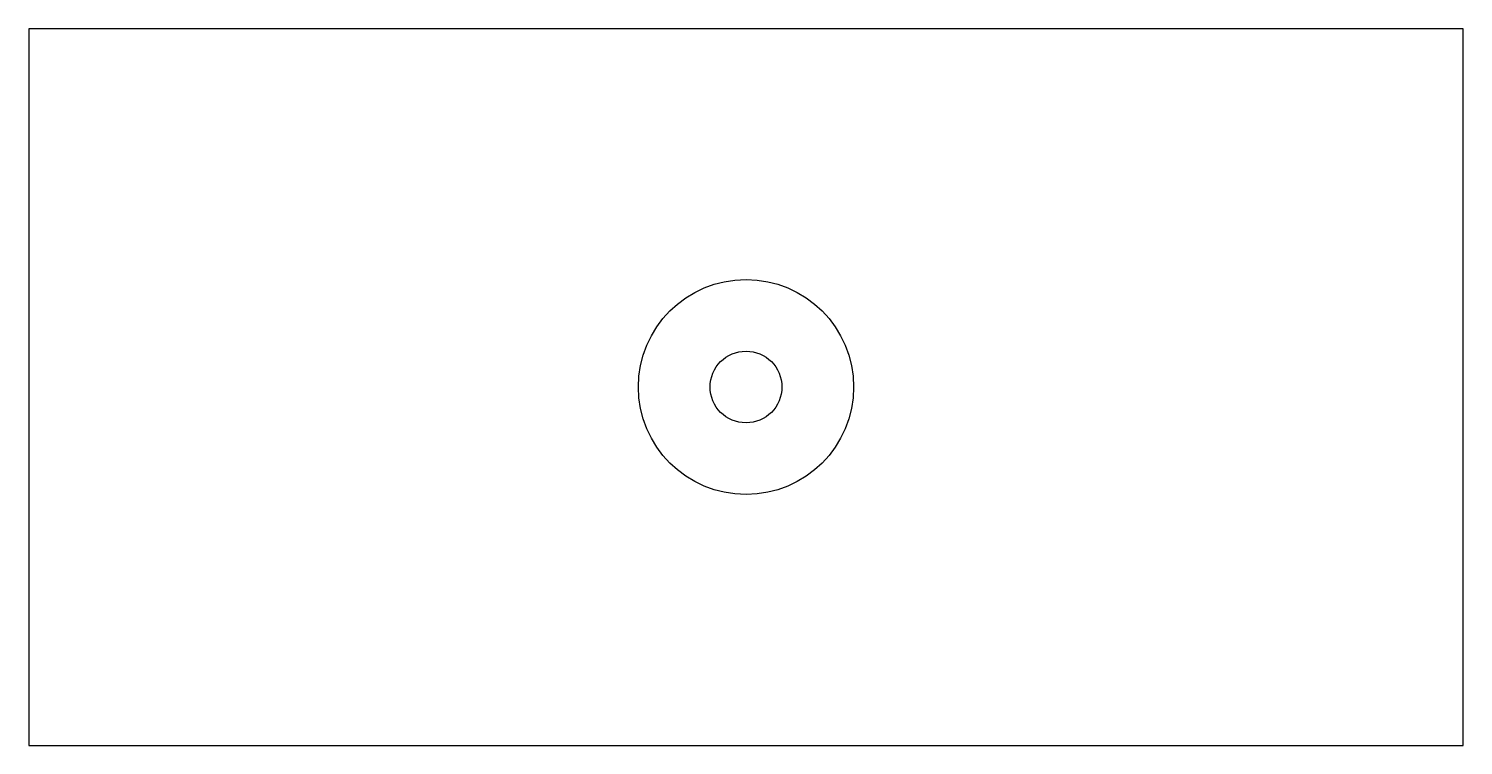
# Model space of a CAD drawing. Header units: metres. Extents: x 0 to 200, y 0 to 100.
import ezdxf

# ---------------------------------------------------------------- set-up
doc = ezdxf.new("R2010")
doc.units = ezdxf.units.M

msp = doc.modelspace()

# ---------------------------------------------------------------- linework, layer by layer
for p, q in [((200, 100), (0, 100)), ((0, 100), (0, 0)), ((200, 0), (200, 100)), ((0, 0), (200, 0))]:
    msp.add_line(p, q)
for radius in [15, 5]:
    msp.add_circle((100, 50), radius)

doc.saveas('drawing.dxf')
